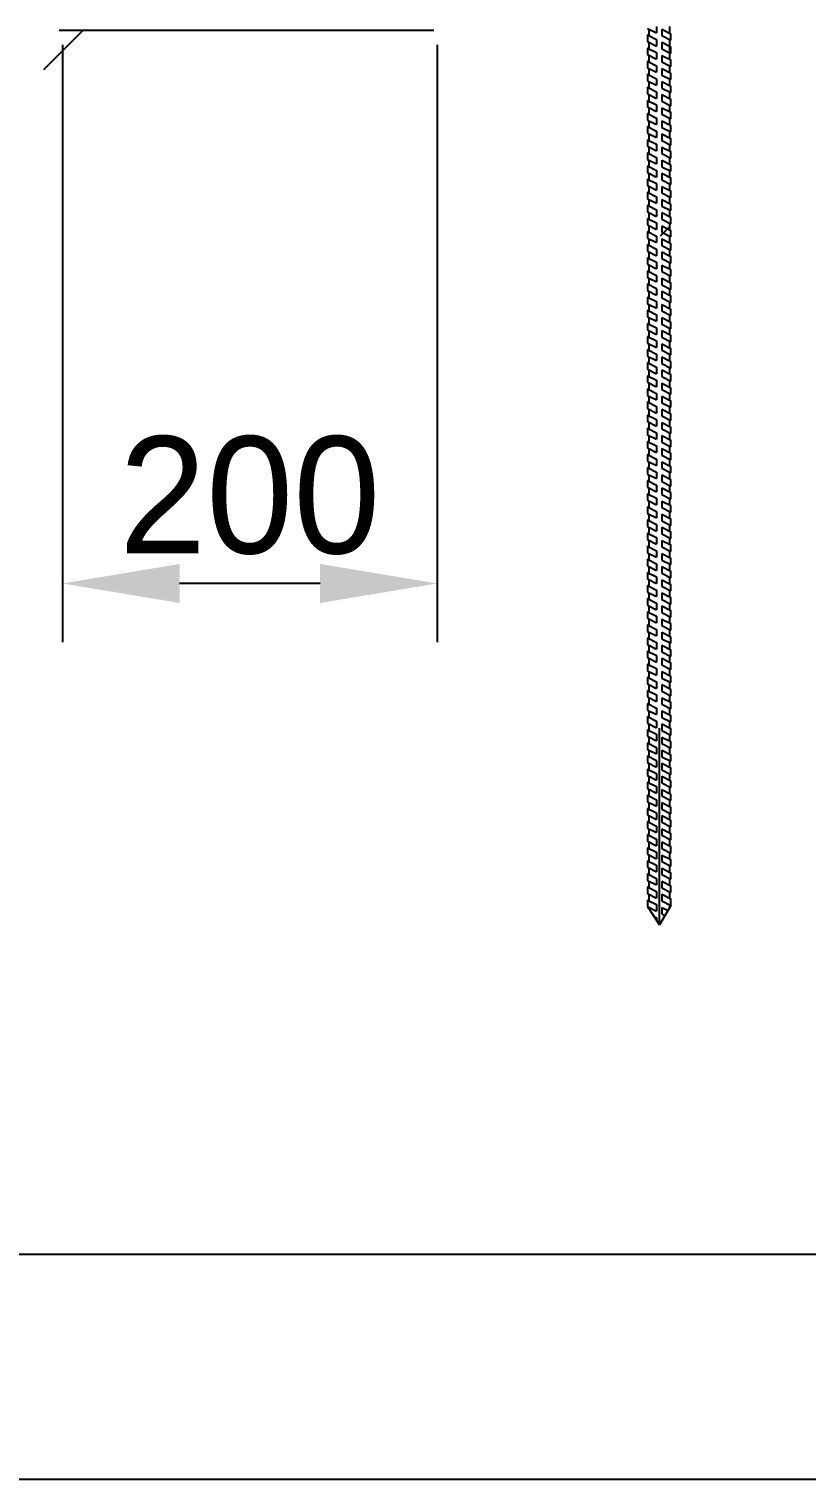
# Model space of a CAD drawing. Header units: millimetres. Extents: x -1985 to 969, y 203 to 500.
# Drawn here: x -1894.71 to -1878.12, y 205.8 to 236.76 of the extents above; entities that cross this region are included whole.
import ezdxf

# ---------------------------------------------------------------- set-up
doc = ezdxf.new("R2010")
doc.units = ezdxf.units.MM
doc.layers.add('А_1500_90', color=7, linetype='Continuous')

msp = doc.modelspace()

# ---------------------------------------------------------------- linework, layer by layer
for p, q in [((-1894.39, 235.901), (-1893.562, 236.729)), ((-1886.067, 236.729), (-1894.067, 236.729)), ((-1893.994, 236.425), (-1893.994, 223.674)), ((-1885.994, 236.425), (-1885.994, 223.674)), ((-1881.222, 232.347), (-1881.035, 232.534)), ((-1888.494, 224.924), (-1891.494, 224.924)), ((-1965.375, 210.599), (-1586.297, 210.599)), ((-1984.569, 205.801), (-1581.498, 205.801))]:
    msp.add_line(p, q)
for points in [[(-1891.494, 225.341), (-1891.494, 224.507), (-1893.994, 224.924)], [(-1888.494, 225.341), (-1888.494, 224.507), (-1885.994, 224.924)]]:
    msp.add_solid(points)
at = {"layer": 'А_1500_90'}
for p, q in [((-1881.499, 236.778), (-1881.309, 236.681)), ((-1881.499, 236.638), (-1881.309, 236.541)), ((-1881.499, 236.638), (-1881.469, 236.638)), ((-1881.499, 236.638), (-1881.499, 236.498)), ((-1881.469, 236.763), (-1881.469, 236.623)), ((-1881.309, 236.821), (-1881.309, 236.681)), ((-1881.192, 236.762), (-1881.192, 236.622)), ((-1881.192, 236.762), (-1880.999, 236.663)), ((-1881.192, 236.622), (-1880.999, 236.523)), ((-1881.029, 236.819), (-1881.029, 236.679)), ((-1880.999, 236.523), (-1880.999, 236.663)), ((-1881.499, 236.498), (-1881.309, 236.401)), ((-1881.499, 236.358), (-1881.309, 236.261)), ((-1881.499, 236.358), (-1881.469, 236.358)), ((-1881.499, 236.358), (-1881.499, 236.218)), ((-1881.469, 236.483), (-1881.469, 236.342)), ((-1881.309, 236.541), (-1881.309, 236.401)), ((-1881.309, 236.261), (-1881.309, 236.121)), ((-1881.192, 236.481), (-1881.192, 236.341)), ((-1881.192, 236.481), (-1880.999, 236.383)), ((-1881.192, 236.341), (-1880.999, 236.243)), ((-1881.029, 236.539), (-1881.029, 236.118)), ((-1880.999, 236.523), (-1881.029, 236.523)), ((-1880.999, 236.243), (-1880.999, 236.383)), ((-1881.499, 236.218), (-1881.309, 236.121)), ((-1881.499, 236.077), (-1881.309, 235.981)), ((-1881.499, 236.077), (-1881.469, 236.077)), ((-1881.499, 236.077), (-1881.499, 235.937)), ((-1881.469, 236.202), (-1881.469, 236.062)), ((-1881.309, 235.981), (-1881.309, 235.841)), ((-1881.192, 236.201), (-1881.192, 236.061)), ((-1881.192, 236.201), (-1880.999, 236.103)), ((-1881.192, 236.061), (-1880.999, 235.963)), ((-1880.999, 236.243), (-1881.029, 236.243)), ((-1881.029, 235.978), (-1881.029, 235.838)), ((-1880.999, 235.963), (-1881.029, 235.963)), ((-1880.999, 235.963), (-1880.999, 236.103)), ((-1881.499, 235.937), (-1881.309, 235.841)), ((-1881.499, 235.8), (-1881.309, 235.703)), ((-1881.499, 235.8), (-1881.469, 235.8)), ((-1881.499, 235.8), (-1881.499, 235.66)), ((-1881.499, 235.66), (-1881.309, 235.563)), ((-1881.469, 235.922), (-1881.469, 235.784)), ((-1881.469, 235.644), (-1881.469, 235.504)), ((-1881.309, 235.703), (-1881.309, 235.563)), ((-1881.192, 235.921), (-1881.192, 235.781)), ((-1881.192, 235.921), (-1880.999, 235.823)), ((-1881.192, 235.781), (-1880.999, 235.683)), ((-1881.192, 235.643), (-1881.192, 235.503)), ((-1881.192, 235.643), (-1880.999, 235.545)), ((-1881.029, 235.698), (-1881.029, 235.56)), ((-1880.999, 235.683), (-1881.029, 235.683)), ((-1880.999, 235.683), (-1880.999, 235.823)), ((-1881.499, 235.519), (-1881.309, 235.423)), ((-1881.499, 235.519), (-1881.469, 235.519)), ((-1881.499, 235.519), (-1881.499, 235.379)), ((-1881.499, 235.379), (-1881.309, 235.283)), ((-1881.469, 235.364), (-1881.469, 235.225)), ((-1881.309, 235.423), (-1881.309, 235.283)), ((-1881.192, 235.503), (-1880.999, 235.405)), ((-1881.192, 235.363), (-1881.192, 235.223)), ((-1881.192, 235.363), (-1880.999, 235.265)), ((-1881.029, 235.42), (-1881.029, 235.28)), ((-1880.999, 235.405), (-1881.029, 235.405)), ((-1880.999, 235.405), (-1880.999, 235.545)), ((-1881.499, 235.24), (-1881.309, 235.143)), ((-1881.499, 235.24), (-1881.469, 235.24)), ((-1881.499, 235.24), (-1881.499, 235.1)), ((-1881.499, 235.1), (-1881.309, 235.003)), ((-1881.469, 235.085), (-1881.469, 234.945)), ((-1881.309, 235.143), (-1881.309, 235.003)), ((-1881.192, 235.223), (-1880.999, 235.125)), ((-1881.192, 235.084), (-1881.192, 234.944)), ((-1881.192, 235.084), (-1880.999, 234.985)), ((-1881.029, 235.14), (-1881.029, 235.001)), ((-1880.999, 235.125), (-1881.029, 235.125)), ((-1880.999, 235.125), (-1880.999, 235.265)), ((-1881.499, 234.96), (-1881.309, 234.863)), ((-1881.499, 234.96), (-1881.469, 234.96)), ((-1881.499, 234.96), (-1881.499, 234.82)), ((-1881.499, 234.82), (-1881.309, 234.723)), ((-1881.469, 234.805), (-1881.469, 234.666)), ((-1881.309, 234.863), (-1881.309, 234.723)), ((-1881.192, 234.944), (-1880.999, 234.845)), ((-1881.192, 234.803), (-1881.192, 234.663)), ((-1881.192, 234.803), (-1880.999, 234.705)), ((-1881.029, 234.861), (-1881.029, 234.72)), ((-1880.999, 234.845), (-1881.029, 234.845)), ((-1880.999, 234.845), (-1880.999, 234.985)), ((-1880.999, 234.565), (-1880.999, 234.705)), ((-1881.499, 234.681), (-1881.309, 234.584)), ((-1881.499, 234.681), (-1881.469, 234.681)), ((-1881.499, 234.681), (-1881.499, 234.541)), ((-1881.499, 234.541), (-1881.309, 234.444)), ((-1881.499, 234.401), (-1881.309, 234.304)), ((-1881.499, 234.401), (-1881.469, 234.401)), ((-1881.499, 234.401), (-1881.499, 234.261)), ((-1881.469, 234.526), (-1881.469, 234.385)), ((-1881.309, 234.584), (-1881.309, 234.444)), ((-1881.192, 234.663), (-1880.999, 234.565)), ((-1881.192, 234.524), (-1881.192, 234.384)), ((-1881.192, 234.524), (-1880.999, 234.426)), ((-1881.029, 234.58), (-1881.029, 234.441)), ((-1880.999, 234.565), (-1881.029, 234.565)), ((-1880.999, 234.286), (-1880.999, 234.426)), ((-1881.499, 234.261), (-1881.309, 234.164)), ((-1881.499, 234.12), (-1881.309, 234.023)), ((-1881.499, 234.12), (-1881.469, 234.12)), ((-1881.499, 234.12), (-1881.499, 233.98)), ((-1881.469, 234.245), (-1881.469, 234.105)), ((-1881.309, 234.304), (-1881.309, 234.164)), ((-1881.192, 234.384), (-1880.999, 234.286)), ((-1881.192, 234.244), (-1881.192, 234.104)), ((-1881.192, 234.244), (-1880.999, 234.146)), ((-1881.192, 234.104), (-1880.999, 234.006)), ((-1881.029, 234.301), (-1881.029, 234.161)), ((-1880.999, 234.286), (-1881.029, 234.286)), ((-1880.999, 234.006), (-1880.999, 234.146)), ((-1881.499, 233.98), (-1881.309, 233.883)), ((-1881.499, 233.84), (-1881.309, 233.743)), ((-1881.499, 233.84), (-1881.469, 233.84)), ((-1881.499, 233.84), (-1881.499, 233.7)), ((-1881.469, 233.965), (-1881.469, 233.825)), ((-1881.309, 234.023), (-1881.309, 233.883)), ((-1881.192, 233.964), (-1881.192, 233.824)), ((-1881.192, 233.964), (-1880.999, 233.865)), ((-1881.192, 233.824), (-1880.999, 233.725)), ((-1881.029, 234.021), (-1881.029, 233.881)), ((-1880.999, 234.006), (-1881.029, 234.006)), ((-1880.999, 233.725), (-1880.999, 233.865)), ((-1881.499, 233.7), (-1881.309, 233.603)), ((-1881.499, 233.56), (-1881.309, 233.463)), ((-1881.499, 233.56), (-1881.469, 233.56)), ((-1881.499, 233.56), (-1881.499, 233.42)), ((-1881.469, 233.685), (-1881.469, 233.544)), ((-1881.309, 233.743), (-1881.309, 233.603)), ((-1881.192, 233.683), (-1881.192, 233.543)), ((-1881.192, 233.683), (-1880.999, 233.585)), ((-1881.192, 233.543), (-1880.999, 233.445)), ((-1881.029, 233.741), (-1881.029, 233.6)), ((-1880.999, 233.725), (-1881.029, 233.725)), ((-1880.999, 233.445), (-1880.999, 233.585)), ((-1881.499, 233.42), (-1881.309, 233.323)), ((-1881.499, 233.28), (-1881.309, 233.183)), ((-1881.499, 233.28), (-1881.469, 233.28)), ((-1881.499, 233.28), (-1881.499, 233.14)), ((-1881.469, 233.404), (-1881.469, 233.264)), ((-1881.309, 233.463), (-1881.309, 233.323)), ((-1881.309, 233.183), (-1881.309, 233.043)), ((-1881.192, 233.403), (-1881.192, 233.263)), ((-1881.192, 233.403), (-1880.999, 233.305)), ((-1881.192, 233.263), (-1880.999, 233.165)), ((-1881.029, 233.46), (-1881.029, 233.32)), ((-1880.999, 233.445), (-1881.029, 233.445)), ((-1881.029, 233.18), (-1881.029, 233.04)), ((-1880.999, 233.165), (-1881.029, 233.165)), ((-1880.999, 233.165), (-1880.999, 233.305)), ((-1881.499, 233.14), (-1881.309, 233.043)), ((-1881.499, 232.999), (-1881.309, 232.902)), ((-1881.499, 232.999), (-1881.469, 232.999)), ((-1881.499, 232.999), (-1881.499, 232.859)), ((-1881.499, 232.859), (-1881.309, 232.762)), ((-1881.469, 233.124), (-1881.469, 232.984)), ((-1881.469, 232.844), (-1881.469, 232.704)), ((-1881.309, 232.902), (-1881.309, 232.762)), ((-1881.192, 233.123), (-1881.192, 232.983)), ((-1881.192, 233.123), (-1880.999, 233.025)), ((-1881.192, 232.983), (-1880.999, 232.885)), ((-1881.029, 232.9), (-1881.029, 232.76)), ((-1880.999, 232.885), (-1881.029, 232.885)), ((-1880.999, 232.885), (-1880.999, 233.025)), ((-1881.499, 232.719), (-1881.309, 232.622)), ((-1881.499, 232.719), (-1881.469, 232.719)), ((-1881.499, 232.719), (-1881.499, 232.579)), ((-1881.499, 232.579), (-1881.309, 232.482)), ((-1881.469, 232.564), (-1881.469, 232.424)), ((-1881.309, 232.622), (-1881.309, 232.482)), ((-1881.192, 232.843), (-1881.192, 232.703)), ((-1881.192, 232.843), (-1880.999, 232.744)), ((-1881.192, 232.703), (-1880.999, 232.604)), ((-1881.192, 232.563), (-1881.192, 232.423)), ((-1881.192, 232.563), (-1880.999, 232.464)), ((-1881.029, 232.62), (-1881.029, 232.48)), ((-1880.999, 232.604), (-1881.029, 232.604)), ((-1880.999, 232.604), (-1880.999, 232.744)), ((-1881.499, 232.44), (-1881.309, 232.343)), ((-1881.499, 232.44), (-1881.469, 232.44)), ((-1881.499, 232.44), (-1881.499, 232.3)), ((-1881.499, 232.3), (-1881.309, 232.203)), ((-1881.469, 232.284), (-1881.469, 232.144)), ((-1881.309, 232.343), (-1881.309, 232.203)), ((-1881.192, 232.423), (-1880.999, 232.324)), ((-1881.192, 232.283), (-1881.192, 232.143)), ((-1881.192, 232.283), (-1880.999, 232.185)), ((-1881.029, 232.34), (-1881.029, 232.2)), ((-1880.999, 232.324), (-1881.029, 232.324)), ((-1880.999, 232.324), (-1880.999, 232.464)), ((-1881.499, 232.159), (-1881.309, 232.063)), ((-1881.499, 232.159), (-1881.469, 232.159)), ((-1881.499, 232.159), (-1881.499, 232.019)), ((-1881.499, 232.019), (-1881.309, 231.923)), ((-1881.469, 232.004), (-1881.469, 231.865)), ((-1881.309, 232.063), (-1881.309, 231.923)), ((-1881.192, 232.143), (-1880.999, 232.045)), ((-1881.192, 232.003), (-1881.192, 231.863)), ((-1881.192, 232.003), (-1880.999, 231.905)), ((-1881.029, 232.06), (-1881.029, 231.92)), ((-1880.999, 232.045), (-1881.029, 232.045)), ((-1880.999, 232.045), (-1880.999, 232.185)), ((-1881.499, 231.88), (-1881.309, 231.783)), ((-1881.499, 231.88), (-1881.469, 231.88)), ((-1881.499, 231.88), (-1881.499, 231.74)), ((-1881.499, 231.74), (-1881.309, 231.643)), ((-1881.469, 231.725), (-1881.469, 231.585)), ((-1881.309, 231.783), (-1881.309, 231.643)), ((-1881.192, 231.863), (-1880.999, 231.765)), ((-1881.192, 231.724), (-1881.192, 231.584)), ((-1881.192, 231.724), (-1880.999, 231.626)), ((-1881.029, 231.78), (-1881.029, 231.641)), ((-1880.999, 231.765), (-1881.029, 231.765)), ((-1880.999, 231.765), (-1880.999, 231.905)), ((-1880.999, 231.486), (-1880.999, 231.626)), ((-1881.499, 231.6), (-1881.309, 231.503)), ((-1881.499, 231.6), (-1881.469, 231.6)), ((-1881.499, 231.6), (-1881.499, 231.46)), ((-1881.499, 231.46), (-1881.309, 231.363)), ((-1881.499, 231.32), (-1881.309, 231.223)), ((-1881.499, 231.32), (-1881.469, 231.32)), ((-1881.499, 231.32), (-1881.499, 231.18)), ((-1881.469, 231.445), (-1881.469, 231.304)), ((-1881.309, 231.503), (-1881.309, 231.363)), ((-1881.192, 231.584), (-1880.999, 231.486)), ((-1881.192, 231.444), (-1881.192, 231.304)), ((-1881.192, 231.444), (-1880.999, 231.345)), ((-1881.192, 231.304), (-1880.999, 231.205)), ((-1881.029, 231.501), (-1881.029, 231.361)), ((-1880.999, 231.486), (-1881.029, 231.486)), ((-1880.999, 231.205), (-1880.999, 231.345)), ((-1881.499, 231.18), (-1881.309, 231.083)), ((-1881.499, 231.039), (-1881.309, 230.943)), ((-1881.499, 231.039), (-1881.469, 231.039)), ((-1881.499, 231.039), (-1881.499, 230.899)), ((-1881.469, 231.164), (-1881.469, 231.024)), ((-1881.309, 231.223), (-1881.309, 231.083)), ((-1881.192, 231.163), (-1880.999, 231.065)), ((-1881.192, 231.163), (-1881.192, 231.023)), ((-1881.192, 231.023), (-1880.999, 230.925)), ((-1881.029, 231.221), (-1881.029, 231.08)), ((-1880.999, 231.205), (-1881.029, 231.205)), ((-1880.999, 230.925), (-1880.999, 231.065)), ((-1881.499, 230.899), (-1881.309, 230.803)), ((-1881.499, 230.759), (-1881.309, 230.662)), ((-1881.499, 230.759), (-1881.469, 230.759)), ((-1881.499, 230.759), (-1881.499, 230.619)), ((-1881.469, 230.884), (-1881.469, 230.744)), ((-1881.309, 230.943), (-1881.309, 230.803)), ((-1881.192, 230.883), (-1881.192, 230.743)), ((-1881.192, 230.883), (-1880.999, 230.785)), ((-1881.192, 230.743), (-1880.999, 230.645)), ((-1881.029, 230.94), (-1881.029, 230.8)), ((-1880.999, 230.925), (-1881.029, 230.925)), ((-1880.999, 230.645), (-1880.999, 230.785)), ((-1881.499, 230.619), (-1881.309, 230.522)), ((-1881.499, 230.479), (-1881.309, 230.382)), ((-1881.499, 230.479), (-1881.469, 230.479)), ((-1881.499, 230.479), (-1881.499, 230.339)), ((-1881.469, 230.604), (-1881.469, 230.464)), ((-1881.309, 230.662), (-1881.309, 230.522)), ((-1881.309, 230.382), (-1881.309, 230.242)), ((-1881.192, 230.603), (-1881.192, 230.463)), ((-1881.192, 230.603), (-1880.999, 230.504)), ((-1881.192, 230.463), (-1880.999, 230.364)), ((-1881.029, 230.66), (-1881.029, 230.52)), ((-1880.999, 230.645), (-1881.029, 230.645)), ((-1881.029, 230.38), (-1881.029, 230.24)), ((-1880.999, 230.364), (-1880.999, 230.504)), ((-1881.499, 230.339), (-1881.309, 230.242)), ((-1881.499, 230.199), (-1881.309, 230.103)), ((-1881.499, 230.199), (-1881.469, 230.199)), ((-1881.499, 230.199), (-1881.499, 230.059)), ((-1881.499, 230.059), (-1881.309, 229.963)), ((-1881.469, 230.324), (-1881.469, 230.184)), ((-1881.309, 230.103), (-1881.309, 229.963)), ((-1881.192, 230.323), (-1881.192, 230.183)), ((-1881.192, 230.323), (-1880.999, 230.224)), ((-1881.192, 230.183), (-1880.999, 230.084)), ((-1880.999, 230.364), (-1881.029, 230.364)), ((-1881.029, 230.1), (-1881.029, 229.96)), ((-1880.999, 230.084), (-1881.029, 230.084)), ((-1880.999, 230.084), (-1880.999, 230.224)), ((-1881.499, 229.919), (-1881.309, 229.822)), ((-1881.499, 229.919), (-1881.469, 229.919)), ((-1881.499, 229.919), (-1881.499, 229.779)), ((-1881.499, 229.779), (-1881.309, 229.682)), ((-1881.469, 230.044), (-1881.469, 229.904)), ((-1881.469, 229.764), (-1881.469, 229.625)), ((-1881.309, 229.822), (-1881.309, 229.682)), ((-1881.192, 230.043), (-1881.192, 229.903)), ((-1881.192, 230.043), (-1880.999, 229.945)), ((-1881.192, 229.903), (-1880.999, 229.805)), ((-1881.192, 229.763), (-1881.192, 229.623)), ((-1881.192, 229.763), (-1880.999, 229.664)), ((-1881.029, 229.82), (-1881.029, 229.68)), ((-1880.999, 229.805), (-1881.029, 229.805)), ((-1880.999, 229.805), (-1880.999, 229.945)), ((-1881.499, 229.64), (-1881.309, 229.543)), ((-1881.499, 229.64), (-1881.469, 229.64)), ((-1881.499, 229.64), (-1881.499, 229.5)), ((-1881.499, 229.5), (-1881.309, 229.403)), ((-1881.469, 229.485), (-1881.469, 229.344)), ((-1881.309, 229.543), (-1881.309, 229.403)), ((-1881.192, 229.623), (-1880.999, 229.524)), ((-1881.192, 229.483), (-1881.192, 229.343)), ((-1881.192, 229.483), (-1880.999, 229.385)), ((-1881.029, 229.54), (-1881.029, 229.4)), ((-1880.999, 229.524), (-1881.029, 229.524)), ((-1880.999, 229.524), (-1880.999, 229.664)), ((-1881.499, 229.36), (-1881.309, 229.263)), ((-1881.499, 229.36), (-1881.469, 229.36)), ((-1881.499, 229.36), (-1881.499, 229.22)), ((-1881.499, 229.22), (-1881.309, 229.123)), ((-1881.469, 229.204), (-1881.469, 229.065)), ((-1881.309, 229.263), (-1881.309, 229.123)), ((-1881.192, 229.343), (-1880.999, 229.245)), ((-1881.192, 229.203), (-1881.192, 229.063)), ((-1881.192, 229.203), (-1880.999, 229.105)), ((-1881.029, 229.26), (-1881.029, 229.12)), ((-1880.999, 229.245), (-1881.029, 229.245)), ((-1880.999, 229.245), (-1880.999, 229.385)), ((-1881.499, 229.081), (-1881.309, 228.984)), ((-1881.499, 229.081), (-1881.469, 229.081)), ((-1881.499, 229.081), (-1881.499, 228.941)), ((-1881.499, 228.941), (-1881.309, 228.844)), ((-1881.469, 228.925), (-1881.469, 228.785)), ((-1881.309, 228.984), (-1881.309, 228.844)), ((-1881.192, 229.063), (-1880.999, 228.965)), ((-1881.192, 228.924), (-1881.192, 228.784)), ((-1881.192, 228.924), (-1880.999, 228.826)), ((-1881.029, 228.98), (-1881.029, 228.841)), ((-1880.999, 228.965), (-1881.029, 228.965)), ((-1880.999, 228.965), (-1880.999, 229.105)), ((-1880.999, 228.686), (-1880.999, 228.826)), ((-1881.499, 228.8), (-1881.309, 228.703)), ((-1881.499, 228.8), (-1881.469, 228.8)), ((-1881.499, 228.8), (-1881.499, 228.66)), ((-1881.499, 228.66), (-1881.309, 228.563)), ((-1881.499, 228.52), (-1881.309, 228.423)), ((-1881.499, 228.52), (-1881.469, 228.52)), ((-1881.499, 228.52), (-1881.499, 228.38)), ((-1881.469, 228.645), (-1881.469, 228.505)), ((-1881.309, 228.703), (-1881.309, 228.563)), ((-1881.192, 228.784), (-1880.999, 228.686)), ((-1881.192, 228.644), (-1881.192, 228.504)), ((-1881.192, 228.644), (-1880.999, 228.546)), ((-1881.029, 228.701), (-1881.029, 228.561)), ((-1880.999, 228.686), (-1881.029, 228.686)), ((-1880.999, 228.406), (-1880.999, 228.546)), ((-1881.499, 228.38), (-1881.309, 228.283)), ((-1881.499, 228.24), (-1881.309, 228.143)), ((-1881.499, 228.24), (-1881.469, 228.24)), ((-1881.499, 228.24), (-1881.499, 228.1)), ((-1881.469, 228.365), (-1881.469, 228.224)), ((-1881.309, 228.423), (-1881.309, 228.283)), ((-1881.192, 228.504), (-1880.999, 228.406)), ((-1881.192, 228.363), (-1881.192, 228.223)), ((-1881.192, 228.363), (-1880.999, 228.265)), ((-1881.192, 228.223), (-1880.999, 228.125)), ((-1881.029, 228.421), (-1881.029, 228.28)), ((-1880.999, 228.406), (-1881.029, 228.406)), ((-1880.999, 228.125), (-1880.999, 228.265)), ((-1881.499, 228.1), (-1881.309, 228.003)), ((-1881.499, 227.959), (-1881.309, 227.863)), ((-1881.499, 227.959), (-1881.469, 227.959)), ((-1881.499, 227.959), (-1881.499, 227.819)), ((-1881.469, 228.084), (-1881.469, 227.944)), ((-1881.309, 228.143), (-1881.309, 228.003)), ((-1881.192, 228.083), (-1881.192, 227.943)), ((-1881.192, 228.083), (-1880.999, 227.985)), ((-1881.192, 227.943), (-1880.999, 227.845)), ((-1881.029, 228.14), (-1881.029, 228)), ((-1880.999, 228.125), (-1881.029, 228.125)), ((-1880.999, 227.845), (-1880.999, 227.985)), ((-1881.499, 227.819), (-1881.309, 227.723)), ((-1881.499, 227.679), (-1881.309, 227.582)), ((-1881.499, 227.679), (-1881.469, 227.679)), ((-1881.499, 227.679), (-1881.499, 227.539)), ((-1881.469, 227.804), (-1881.469, 227.664)), ((-1881.309, 227.863), (-1881.309, 227.723)), ((-1881.309, 227.582), (-1881.309, 227.442)), ((-1881.192, 227.803), (-1881.192, 227.663)), ((-1881.192, 227.803), (-1880.999, 227.705)), ((-1881.192, 227.663), (-1880.999, 227.565)), ((-1881.029, 227.86), (-1881.029, 227.72)), ((-1880.999, 227.845), (-1881.029, 227.845)), ((-1880.999, 227.565), (-1880.999, 227.705)), ((-1881.499, 227.539), (-1881.309, 227.442)), ((-1881.499, 227.4), (-1881.309, 227.303)), ((-1881.499, 227.4), (-1881.469, 227.4)), ((-1881.499, 227.4), (-1881.499, 227.26)), ((-1881.469, 227.524), (-1881.469, 227.385)), ((-1881.309, 227.303), (-1881.309, 227.163)), ((-1881.192, 227.523), (-1881.192, 227.383)), ((-1881.192, 227.523), (-1880.999, 227.424)), ((-1881.192, 227.383), (-1880.999, 227.284)), ((-1881.029, 227.58), (-1881.029, 227.44)), ((-1880.999, 227.565), (-1881.029, 227.565)), ((-1881.029, 227.3), (-1881.029, 227.161)), ((-1880.999, 227.284), (-1881.029, 227.284)), ((-1880.999, 227.284), (-1880.999, 227.424)), ((-1881.499, 227.26), (-1881.309, 227.163)), ((-1881.499, 227.12), (-1881.309, 227.023)), ((-1881.499, 227.12), (-1881.469, 227.12)), ((-1881.499, 227.12), (-1881.499, 226.98)), ((-1881.499, 226.98), (-1881.309, 226.883)), ((-1881.469, 227.245), (-1881.469, 227.105)), ((-1881.469, 226.965), (-1881.469, 226.825)), ((-1881.309, 227.023), (-1881.309, 226.883)), ((-1881.192, 227.243), (-1881.192, 227.103)), ((-1881.192, 227.243), (-1880.999, 227.145)), ((-1881.192, 227.103), (-1880.999, 227.005)), ((-1881.192, 226.963), (-1881.192, 226.823)), ((-1881.192, 226.963), (-1880.999, 226.865)), ((-1881.029, 227.021), (-1881.029, 226.88)), ((-1880.999, 227.005), (-1881.029, 227.005)), ((-1880.999, 227.005), (-1880.999, 227.145)), ((-1881.499, 226.84), (-1881.309, 226.744)), ((-1881.499, 226.84), (-1881.469, 226.84)), ((-1881.499, 226.84), (-1881.499, 226.7)), ((-1881.499, 226.7), (-1881.309, 226.604)), ((-1881.469, 226.685), (-1881.469, 226.545)), ((-1881.309, 226.744), (-1881.309, 226.604)), ((-1881.192, 226.823), (-1880.999, 226.725)), ((-1881.192, 226.684), (-1881.192, 226.544)), ((-1881.192, 226.684), (-1880.999, 226.586)), ((-1881.029, 226.74), (-1881.029, 226.601)), ((-1880.999, 226.725), (-1881.029, 226.725)), ((-1880.999, 226.725), (-1880.999, 226.865)), ((-1881.499, 226.56), (-1881.309, 226.463)), ((-1881.499, 226.56), (-1881.469, 226.56)), ((-1881.499, 226.56), (-1881.499, 226.42)), ((-1881.499, 226.42), (-1881.309, 226.323)), ((-1881.469, 226.405), (-1881.469, 226.266)), ((-1881.309, 226.463), (-1881.309, 226.323)), ((-1881.192, 226.544), (-1880.999, 226.446)), ((-1881.192, 226.404), (-1881.192, 226.264)), ((-1881.192, 226.404), (-1880.999, 226.305)), ((-1881.029, 226.461), (-1881.029, 226.321)), ((-1880.999, 226.446), (-1881.029, 226.446)), ((-1880.999, 226.446), (-1880.999, 226.586)), ((-1881.499, 226.281), (-1881.309, 226.184)), ((-1881.499, 226.281), (-1881.469, 226.281)), ((-1881.499, 226.281), (-1881.499, 226.141)), ((-1881.499, 226.141), (-1881.309, 226.044)), ((-1881.469, 226.126), (-1881.469, 225.986)), ((-1881.309, 226.184), (-1881.309, 226.044)), ((-1881.192, 226.264), (-1880.999, 226.165)), ((-1881.192, 226.125), (-1881.192, 225.985)), ((-1881.192, 226.125), (-1880.999, 226.026)), ((-1881.029, 226.181), (-1881.029, 226.042)), ((-1880.999, 226.165), (-1881.029, 226.165)), ((-1880.999, 226.165), (-1880.999, 226.305)), ((-1881.499, 226.001), (-1881.309, 225.904)), ((-1881.499, 226.001), (-1881.469, 226.001)), ((-1881.499, 226.001), (-1881.499, 225.861)), ((-1881.499, 225.861), (-1881.309, 225.764)), ((-1881.469, 225.846), (-1881.469, 225.705)), ((-1881.309, 225.904), (-1881.309, 225.764)), ((-1881.192, 225.985), (-1880.999, 225.886)), ((-1881.192, 225.844), (-1881.192, 225.704)), ((-1881.192, 225.844), (-1880.999, 225.746)), ((-1881.029, 225.902), (-1881.029, 225.762)), ((-1880.999, 225.886), (-1881.029, 225.886)), ((-1880.999, 225.886), (-1880.999, 226.026)), ((-1880.999, 225.606), (-1880.999, 225.746)), ((-1881.499, 225.72), (-1881.309, 225.624)), ((-1881.499, 225.72), (-1881.469, 225.72)), ((-1881.499, 225.72), (-1881.499, 225.58)), ((-1881.499, 225.58), (-1881.309, 225.484)), ((-1881.499, 225.44), (-1881.309, 225.343)), ((-1881.499, 225.44), (-1881.469, 225.44)), ((-1881.499, 225.44), (-1881.499, 225.3)), ((-1881.469, 225.565), (-1881.469, 225.425)), ((-1881.309, 225.624), (-1881.309, 225.484)), ((-1881.192, 225.704), (-1880.999, 225.606)), ((-1881.192, 225.564), (-1881.192, 225.424)), ((-1881.192, 225.564), (-1880.999, 225.466)), ((-1881.192, 225.424), (-1880.999, 225.326)), ((-1881.029, 225.622), (-1881.029, 225.481)), ((-1880.999, 225.606), (-1881.029, 225.606)), ((-1880.999, 225.326), (-1880.999, 225.466)), ((-1881.499, 225.3), (-1881.309, 225.203)), ((-1881.499, 225.16), (-1881.309, 225.063)), ((-1881.499, 225.16), (-1881.469, 225.16)), ((-1881.499, 225.16), (-1881.499, 225.02)), ((-1881.469, 225.285), (-1881.469, 225.145)), ((-1881.309, 225.343), (-1881.309, 225.203)), ((-1881.192, 225.284), (-1881.192, 225.144)), ((-1881.192, 225.284), (-1880.999, 225.185)), ((-1881.192, 225.144), (-1880.999, 225.045)), ((-1881.029, 225.341), (-1881.029, 225.201)), ((-1880.999, 225.326), (-1881.029, 225.326)), ((-1880.999, 225.045), (-1880.999, 225.185)), ((-1881.499, 225.02), (-1881.309, 224.923)), ((-1881.499, 224.88), (-1881.309, 224.783)), ((-1881.499, 224.88), (-1881.469, 224.88)), ((-1881.499, 224.88), (-1881.499, 224.74)), ((-1881.469, 225.005), (-1881.469, 224.865)), ((-1881.309, 225.063), (-1881.309, 224.923)), ((-1881.192, 225.004), (-1881.192, 224.864)), ((-1881.192, 225.004), (-1880.999, 224.905)), ((-1881.192, 224.864), (-1880.999, 224.765)), ((-1881.029, 225.061), (-1881.029, 224.921)), ((-1880.999, 225.045), (-1881.029, 225.045)), ((-1880.999, 224.765), (-1880.999, 224.905)), ((-1881.499, 224.74), (-1881.309, 224.643)), ((-1881.499, 224.601), (-1881.309, 224.504)), ((-1881.499, 224.601), (-1881.469, 224.601)), ((-1881.499, 224.601), (-1881.499, 224.461)), ((-1881.469, 224.725), (-1881.469, 224.586)), ((-1881.309, 224.783), (-1881.309, 224.643)), ((-1881.309, 224.504), (-1881.309, 224.364)), ((-1881.192, 224.723), (-1881.192, 224.583)), ((-1881.192, 224.723), (-1880.999, 224.625)), ((-1881.192, 224.583), (-1880.999, 224.485)), ((-1881.029, 224.781), (-1881.029, 224.64)), ((-1880.999, 224.765), (-1881.029, 224.765)), ((-1881.029, 224.5), (-1881.029, 224.361)), ((-1880.999, 224.485), (-1881.029, 224.485)), ((-1880.999, 224.485), (-1880.999, 224.625)), ((-1881.499, 224.461), (-1881.309, 224.364)), ((-1881.499, 224.321), (-1881.309, 224.224)), ((-1881.499, 224.321), (-1881.469, 224.321)), ((-1881.499, 224.321), (-1881.499, 224.181)), ((-1881.499, 224.181), (-1881.309, 224.084)), ((-1881.469, 224.446), (-1881.469, 224.305)), ((-1881.309, 224.224), (-1881.309, 224.084)), ((-1881.192, 224.444), (-1881.192, 224.304)), ((-1881.192, 224.444), (-1880.999, 224.346)), ((-1881.192, 224.304), (-1880.999, 224.206)), ((-1881.029, 224.221), (-1881.029, 224.081)), ((-1880.999, 224.206), (-1881.029, 224.206)), ((-1880.999, 224.206), (-1880.999, 224.346)), ((-1881.499, 224.041), (-1881.309, 223.944)), ((-1881.499, 224.041), (-1881.469, 224.041)), ((-1881.499, 224.041), (-1881.499, 223.901)), ((-1881.499, 223.901), (-1881.309, 223.804)), ((-1881.469, 224.165), (-1881.469, 224.026)), ((-1881.469, 223.886), (-1881.469, 223.746)), ((-1881.309, 223.944), (-1881.309, 223.804)), ((-1881.192, 224.164), (-1881.192, 224.024)), ((-1881.192, 224.164), (-1880.999, 224.066)), ((-1881.192, 224.024), (-1880.999, 223.926)), ((-1881.192, 223.885), (-1881.192, 223.745)), ((-1881.192, 223.885), (-1880.999, 223.787)), ((-1881.029, 223.941), (-1881.029, 223.802)), ((-1880.999, 223.926), (-1881.029, 223.926)), ((-1880.999, 223.926), (-1880.999, 224.066)), ((-1881.499, 223.761), (-1881.309, 223.664)), ((-1881.499, 223.761), (-1881.469, 223.761)), ((-1881.499, 223.761), (-1881.499, 223.621)), ((-1881.499, 223.621), (-1881.309, 223.524)), ((-1881.469, 223.606), (-1881.469, 223.467)), ((-1881.309, 223.664), (-1881.309, 223.524)), ((-1881.192, 223.745), (-1880.999, 223.647)), ((-1881.192, 223.605), (-1881.192, 223.465)), ((-1881.192, 223.605), (-1880.999, 223.506)), ((-1881.029, 223.662), (-1881.029, 223.522)), ((-1880.999, 223.647), (-1881.029, 223.647)), ((-1880.999, 223.647), (-1880.999, 223.787)), ((-1881.499, 223.482), (-1881.309, 223.385)), ((-1881.499, 223.482), (-1881.469, 223.482)), ((-1881.499, 223.482), (-1881.499, 223.342)), ((-1881.499, 223.342), (-1881.309, 223.245)), ((-1881.469, 223.327), (-1881.469, 223.187)), ((-1881.309, 223.385), (-1881.309, 223.245)), ((-1881.192, 223.465), (-1880.999, 223.366)), ((-1881.192, 223.326), (-1881.192, 223.186)), ((-1881.192, 223.326), (-1880.999, 223.227)), ((-1881.029, 223.382), (-1881.029, 223.243)), ((-1880.999, 223.366), (-1881.029, 223.366)), ((-1880.999, 223.366), (-1880.999, 223.506)), ((-1881.499, 223.202), (-1881.309, 223.105)), ((-1881.499, 223.202), (-1881.469, 223.202)), ((-1881.499, 223.202), (-1881.499, 223.062)), ((-1881.499, 223.062), (-1881.309, 222.965)), ((-1881.469, 223.047), (-1881.469, 222.906)), ((-1881.309, 223.105), (-1881.309, 222.965)), ((-1881.192, 223.186), (-1880.999, 223.087)), ((-1881.192, 223.045), (-1881.192, 222.905)), ((-1881.192, 223.045), (-1880.999, 222.947)), ((-1881.029, 223.103), (-1881.029, 222.962)), ((-1880.999, 223.087), (-1881.029, 223.087)), ((-1880.999, 223.087), (-1880.999, 223.227)), ((-1880.999, 222.807), (-1880.999, 222.947)), ((-1881.499, 222.921), (-1881.309, 222.824)), ((-1881.499, 222.921), (-1881.469, 222.921)), ((-1881.499, 222.921), (-1881.499, 222.781)), ((-1881.499, 222.781), (-1881.309, 222.684)), ((-1881.499, 222.641), (-1881.469, 222.641)), ((-1881.499, 222.641), (-1881.309, 222.544)), ((-1881.499, 222.641), (-1881.499, 222.501)), ((-1881.469, 222.766), (-1881.469, 222.626)), ((-1881.309, 222.824), (-1881.309, 222.684)), ((-1881.192, 222.905), (-1880.999, 222.807)), ((-1881.192, 222.765), (-1881.192, 222.625)), ((-1881.192, 222.765), (-1880.999, 222.667)), ((-1881.029, 222.822), (-1881.029, 222.682)), ((-1880.999, 222.807), (-1881.029, 222.807)), ((-1880.999, 222.527), (-1880.999, 222.667)), ((-1881.499, 222.501), (-1881.309, 222.404)), ((-1881.499, 222.361), (-1881.309, 222.264)), ((-1881.499, 222.361), (-1881.469, 222.361)), ((-1881.499, 222.361), (-1881.499, 222.221)), ((-1881.469, 222.486), (-1881.469, 222.346)), ((-1881.309, 222.544), (-1881.309, 222.404)), ((-1881.192, 222.625), (-1880.999, 222.527)), ((-1881.192, 222.485), (-1881.192, 222.345)), ((-1881.192, 222.485), (-1880.999, 222.386)), ((-1881.192, 222.345), (-1880.999, 222.246)), ((-1881.029, 222.542), (-1881.029, 222.402)), ((-1880.999, 222.527), (-1881.029, 222.527)), ((-1880.999, 222.246), (-1880.999, 222.386)), ((-1881.499, 222.221), (-1881.309, 222.124)), ((-1881.499, 222.081), (-1881.309, 221.984)), ((-1881.499, 222.081), (-1881.469, 222.081)), ((-1881.499, 222.081), (-1881.499, 221.941)), ((-1881.469, 222.206), (-1881.469, 222.065)), ((-1881.309, 222.264), (-1881.309, 222.124)), ((-1881.192, 222.204), (-1881.192, 222.064)), ((-1881.192, 222.204), (-1880.999, 222.106)), ((-1881.192, 222.064), (-1880.999, 221.966)), ((-1881.029, 222.262), (-1881.029, 222.121)), ((-1880.999, 222.246), (-1881.029, 222.246)), ((-1880.999, 221.966), (-1880.999, 222.106)), ((-1881.499, 221.941), (-1881.309, 221.844)), ((-1881.499, 221.802), (-1881.309, 221.705)), ((-1881.499, 221.802), (-1881.469, 221.802)), ((-1881.499, 221.802), (-1881.499, 221.662)), ((-1881.469, 221.925), (-1881.469, 221.787)), ((-1881.309, 221.984), (-1881.309, 221.844)), ((-1881.309, 221.705), (-1881.309, 221.565)), ((-1881.192, 221.924), (-1881.192, 221.784)), ((-1881.192, 221.924), (-1880.999, 221.826)), ((-1881.192, 221.784), (-1880.999, 221.686)), ((-1881.029, 221.981), (-1881.029, 221.841)), ((-1880.999, 221.966), (-1881.029, 221.966)), ((-1881.029, 221.701), (-1881.029, 221.562)), ((-1880.999, 221.686), (-1880.999, 221.826)), ((-1881.499, 221.662), (-1881.309, 221.565)), ((-1881.499, 221.522), (-1881.309, 221.425)), ((-1881.499, 221.522), (-1881.469, 221.522)), ((-1881.499, 221.522), (-1881.499, 221.382)), ((-1881.469, 221.647), (-1881.469, 221.506)), ((-1881.309, 221.425), (-1881.309, 221.285)), ((-1881.192, 221.645), (-1881.192, 221.505)), ((-1881.192, 221.645), (-1880.999, 221.547)), ((-1881.192, 221.505), (-1880.999, 221.407)), ((-1880.999, 221.686), (-1881.029, 221.686)), ((-1881.029, 221.422), (-1881.029, 221.282)), ((-1880.999, 221.407), (-1881.029, 221.407)), ((-1880.999, 221.407), (-1880.999, 221.547)), ((-1881.499, 221.382), (-1881.309, 221.285)), ((-1881.499, 221.242), (-1881.309, 221.145)), ((-1881.499, 221.242), (-1881.469, 221.242)), ((-1881.499, 221.242), (-1881.499, 221.102)), ((-1881.499, 221.102), (-1881.309, 221.005)), ((-1881.469, 221.366), (-1881.469, 221.227)), ((-1881.469, 221.087), (-1881.469, 220.947)), ((-1881.309, 221.145), (-1881.309, 221.005)), ((-1881.192, 221.365), (-1881.192, 221.225)), ((-1881.192, 221.365), (-1880.999, 221.267)), ((-1881.192, 221.225), (-1880.999, 221.127)), ((-1881.192, 221.086), (-1881.192, 220.946)), ((-1881.192, 221.086), (-1880.999, 220.987)), ((-1881.029, 221.142), (-1881.029, 221.003)), ((-1880.999, 221.127), (-1881.029, 221.127)), ((-1880.999, 221.127), (-1880.999, 221.267)), ((-1881.499, 220.962), (-1881.309, 220.865)), ((-1881.499, 220.962), (-1881.469, 220.962)), ((-1881.499, 220.962), (-1881.499, 220.822)), ((-1881.499, 220.822), (-1881.309, 220.725)), ((-1881.469, 220.807), (-1881.469, 220.668)), ((-1881.309, 220.865), (-1881.309, 220.725)), ((-1881.192, 220.946), (-1880.999, 220.847)), ((-1881.192, 220.806), (-1881.192, 220.666)), ((-1881.192, 220.806), (-1880.999, 220.707)), ((-1881.029, 220.863), (-1881.029, 220.723)), ((-1880.999, 220.847), (-1881.029, 220.847)), ((-1880.999, 220.847), (-1880.999, 220.987)), ((-1881.499, 220.683), (-1881.309, 220.586)), ((-1881.499, 220.683), (-1881.469, 220.683)), ((-1881.499, 220.683), (-1881.499, 220.543)), ((-1881.499, 220.543), (-1881.309, 220.446)), ((-1881.469, 220.528), (-1881.469, 220.387)), ((-1881.309, 220.586), (-1881.309, 220.446)), ((-1881.192, 220.666), (-1880.999, 220.567)), ((-1881.192, 220.526), (-1881.192, 220.386)), ((-1881.192, 220.526), (-1880.999, 220.428)), ((-1881.029, 220.583), (-1881.029, 220.443)), ((-1880.999, 220.567), (-1881.029, 220.567)), ((-1880.999, 220.567), (-1880.999, 220.707)), ((-1881.499, 220.403), (-1881.309, 220.306)), ((-1881.499, 220.403), (-1881.469, 220.403)), ((-1881.499, 220.403), (-1881.499, 220.263)), ((-1881.499, 220.263), (-1881.309, 220.166)), ((-1881.469, 220.247), (-1881.469, 220.107)), ((-1881.309, 220.306), (-1881.309, 220.166)), ((-1881.192, 220.386), (-1880.999, 220.288)), ((-1881.192, 220.246), (-1881.192, 220.106)), ((-1881.192, 220.246), (-1880.999, 220.148)), ((-1881.029, 220.303), (-1881.029, 220.163)), ((-1880.999, 220.288), (-1881.029, 220.288)), ((-1880.999, 220.288), (-1880.999, 220.428)), ((-1881.499, 220.122), (-1881.309, 220.025)), ((-1881.499, 220.122), (-1881.469, 220.122)), ((-1881.499, 220.122), (-1881.499, 219.982)), ((-1881.499, 219.982), (-1881.309, 219.885)), ((-1881.499, 219.842), (-1881.309, 219.745)), ((-1881.499, 219.842), (-1881.469, 219.842)), ((-1881.499, 219.842), (-1881.499, 219.702)), ((-1881.469, 219.967), (-1881.469, 219.827)), ((-1881.309, 220.025), (-1881.309, 219.885)), ((-1881.192, 220.106), (-1880.999, 220.008)), ((-1881.192, 219.966), (-1881.192, 219.826)), ((-1881.192, 219.966), (-1880.999, 219.867)), ((-1881.029, 220.023), (-1881.029, 219.883)), ((-1880.999, 220.008), (-1881.029, 220.008)), ((-1880.999, 220.008), (-1880.999, 220.148)), ((-1880.999, 219.727), (-1880.999, 219.867)), ((-1881.499, 219.702), (-1881.309, 219.605)), ((-1881.499, 219.562), (-1881.309, 219.465)), ((-1881.499, 219.562), (-1881.469, 219.562)), ((-1881.499, 219.562), (-1881.499, 219.422)), ((-1881.469, 219.687), (-1881.469, 219.547)), ((-1881.309, 219.745), (-1881.309, 219.605)), ((-1881.192, 219.826), (-1880.999, 219.727)), ((-1881.192, 219.686), (-1881.192, 219.546)), ((-1881.192, 219.686), (-1880.999, 219.587)), ((-1881.192, 219.546), (-1880.999, 219.447)), ((-1881.029, 219.743), (-1881.029, 219.603)), ((-1880.999, 219.727), (-1881.029, 219.727)), ((-1880.999, 219.447), (-1880.999, 219.587)), ((-1881.499, 219.422), (-1881.309, 219.325)), ((-1881.499, 219.282), (-1881.309, 219.185)), ((-1881.499, 219.282), (-1881.469, 219.282)), ((-1881.499, 219.282), (-1881.499, 219.142)), ((-1881.469, 219.407), (-1881.469, 219.266)), ((-1881.309, 219.465), (-1881.309, 219.325)), ((-1881.192, 219.405), (-1881.192, 219.265)), ((-1881.192, 219.405), (-1880.999, 219.307)), ((-1881.192, 219.265), (-1880.999, 219.167)), ((-1881.029, 219.463), (-1881.029, 219.322)), ((-1880.999, 219.447), (-1881.029, 219.447)), ((-1880.999, 219.167), (-1880.999, 219.307)), ((-1881.499, 219.142), (-1881.309, 219.045)), ((-1881.499, 219.003), (-1881.309, 218.906)), ((-1881.499, 219.003), (-1881.469, 219.003)), ((-1881.499, 219.003), (-1881.499, 218.863)), ((-1881.469, 219.126), (-1881.469, 218.988)), ((-1881.309, 219.185), (-1881.309, 219.045)), ((-1881.192, 219.125), (-1881.192, 218.985)), ((-1881.192, 219.125), (-1880.999, 219.027)), ((-1881.192, 218.985), (-1880.999, 218.887)), ((-1881.029, 219.182), (-1881.029, 219.042)), ((-1880.999, 219.167), (-1881.029, 219.167)), ((-1880.999, 218.887), (-1880.999, 219.027)), ((-1881.499, 218.863), (-1881.309, 218.766)), ((-1881.499, 218.723), (-1881.309, 218.626)), ((-1881.499, 218.723), (-1881.469, 218.723)), ((-1881.499, 218.723), (-1881.499, 218.583)), ((-1881.469, 218.848), (-1881.469, 218.707)), ((-1881.309, 218.906), (-1881.309, 218.766)), ((-1881.309, 218.626), (-1881.309, 218.486)), ((-1881.192, 218.846), (-1881.192, 218.706)), ((-1881.192, 218.846), (-1880.999, 218.748)), ((-1881.192, 218.706), (-1880.999, 218.608)), ((-1881.029, 218.902), (-1881.029, 218.763)), ((-1880.999, 218.887), (-1881.029, 218.887)), ((-1881.029, 218.623), (-1881.029, 218.483)), ((-1880.999, 218.608), (-1881.029, 218.608)), ((-1880.999, 218.608), (-1880.999, 218.748)), ((-1881.499, 218.583), (-1881.309, 218.486)), ((-1881.499, 218.443), (-1881.309, 218.346)), ((-1881.499, 218.443), (-1881.469, 218.443)), ((-1881.499, 218.443), (-1881.499, 218.303)), ((-1881.499, 218.303), (-1881.309, 218.206)), ((-1881.469, 218.567), (-1881.469, 218.428)), ((-1881.309, 218.346), (-1881.309, 218.206)), ((-1881.192, 218.566), (-1881.192, 218.426)), ((-1881.192, 218.566), (-1880.999, 218.468)), ((-1881.192, 218.426), (-1880.999, 218.328)), ((-1881.029, 218.343), (-1881.029, 218.204)), ((-1880.999, 218.328), (-1881.029, 218.328)), ((-1880.999, 218.328), (-1880.999, 218.468)), ((-1881.499, 218.163), (-1881.309, 218.066)), ((-1881.499, 218.163), (-1881.469, 218.163)), ((-1881.499, 218.163), (-1881.499, 218.023)), ((-1881.499, 218.023), (-1881.309, 217.926)), ((-1881.499, 218.023), (-1881.248, 217.632)), ((-1881.469, 218.288), (-1881.469, 218.148)), ((-1881.469, 218.008), (-1881.469, 217.976)), ((-1881.309, 218.066), (-1881.309, 217.926)), ((-1880.999, 218.048), (-1881.248, 217.632)), ((-1881.192, 218.287), (-1881.192, 218.147)), ((-1881.192, 218.287), (-1880.999, 218.188)), ((-1881.192, 218.147), (-1880.999, 218.048)), ((-1881.192, 218.007), (-1881.192, 217.867)), ((-1881.192, 218.007), (-1881.063, 217.941)), ((-1881.029, 218.064), (-1881.029, 217.998)), ((-1880.999, 218.048), (-1881.029, 218.048)), ((-1880.999, 218.048), (-1880.999, 218.188)), ((-1881.367, 217.816), (-1881.309, 217.787)), ((-1881.309, 217.787), (-1881.309, 217.726)), ((-1881.192, 217.867), (-1881.127, 217.834))]:
    msp.add_line(p, q, dxfattribs=at)
at = {"layer": 'А_1500_90', "color": 253}
msp.add_line((-1881.249, 221.832), (-1881.249, 217.633), dxfattribs=at)

# ---------------------------------------------------------------- texts
at = {"insert": (-1889.994, 226.799), "char_height": 2.5, "attachment_point": 5}
msp.add_mtext('200', dxfattribs=at)

doc.saveas('drawing.dxf')
